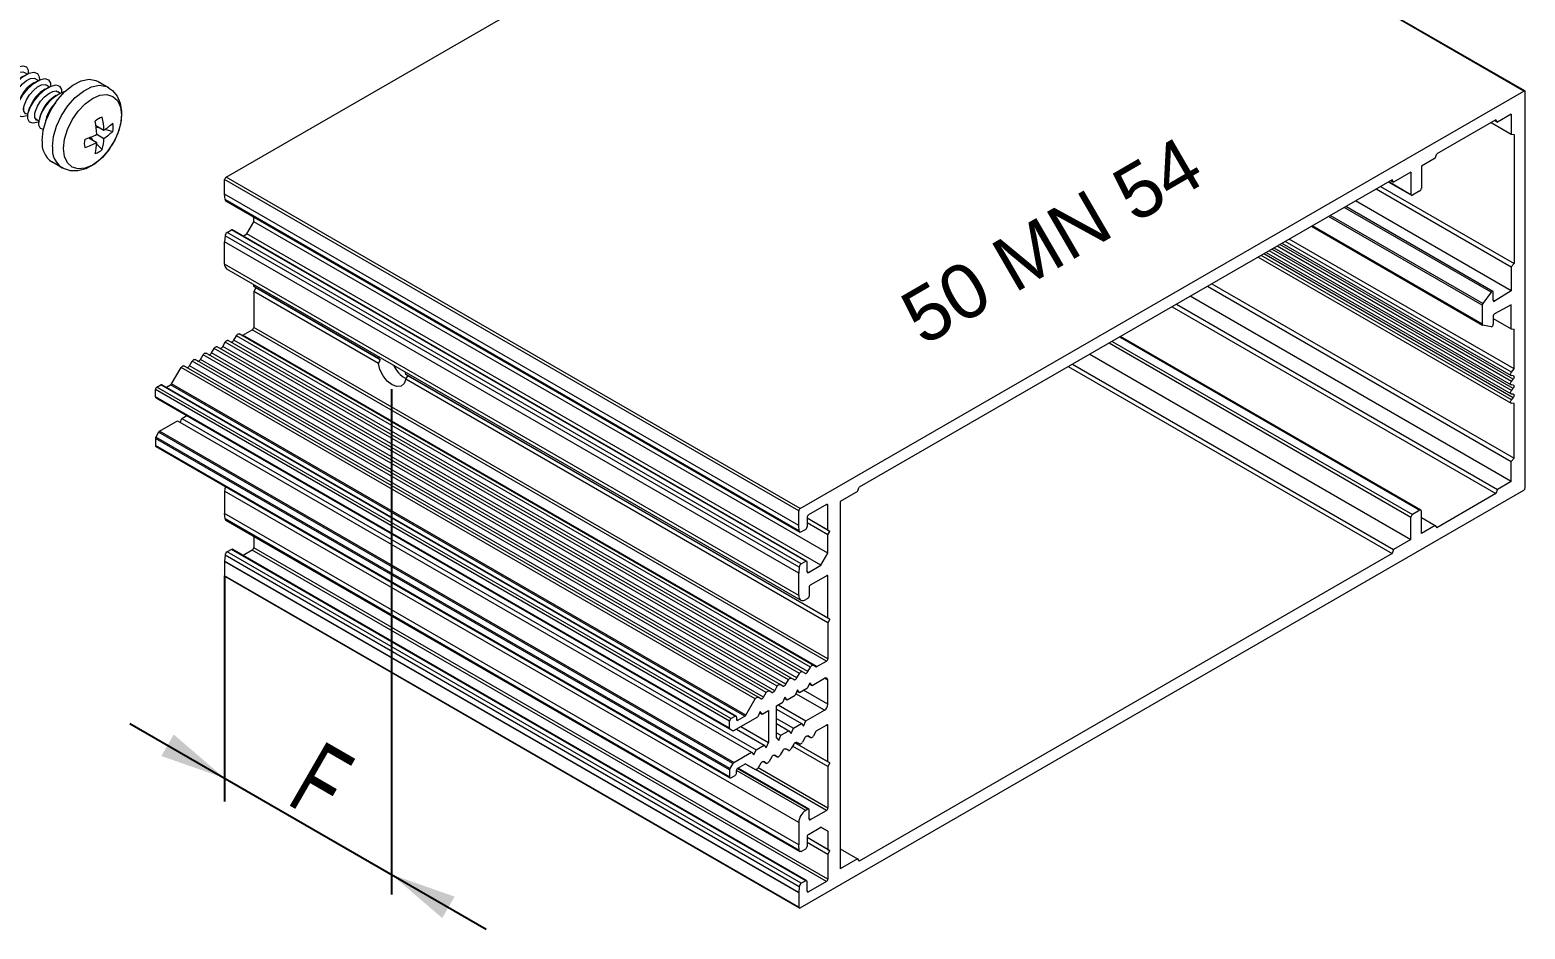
# Model space of a CAD drawing. Header units: millimetres. Extents: x 226 to 1066, y 456 to 1447.
# Drawn here: x 781.6 to 850.4, y 571.5 to 612.9 of the extents above; entities that cross this region are included whole.
import ezdxf

# ---------------------------------------------------------------- set-up
doc = ezdxf.new("R2010")
doc.units = ezdxf.units.MM
doc.layers.add('nokta', color=140, linetype='Continuous')
doc.styles.add('SLDTEXTSTYLE0', font='TXT', dxfattribs={"width": 0.663, "bigfont": 'bigfont'})
doc.styles.get("Standard").update_dxf_attribs({"font": 'arial.ttf'})

# ---------------------------------------------------------------- blocks, each defined once
blk = doc.blocks.new('M.T.TİP-6E')
at = {"color": 7, "linetype": 'Continuous', "lineweight": 15}
for p, q in [((1068.889, 606.1), (1102.172, 625.314)), ((1128.583, 610.068), (1102.172, 625.314)), ((1128.628, 610.072), (1102.217, 625.319)), ((1095.299, 590.854), (1128.583, 610.068)), ((1128.647, 591.806), (1128.647, 610.031)), ((1127.3, 608.74), (1124.583, 607.171)), ((1127.246, 608.709), (1127.374, 608.635)), ((1127.374, 608.635), (1127.3, 608.74)), ((1128.01, 609.002), (1127.374, 608.635)), ((1128.01, 609.002), (1128.01, 608.084)), ((1127.087, 608.617), (1128.01, 608.084)), ((1128.01, 608.084), (1128.137, 608.072)), ((1128.137, 608.072), (1128.137, 602.137)), ((1124.51, 606.982), (1123.874, 606.614)), ((1124.51, 606.982), (1124.583, 607.171)), ((1095.236, 590.744), (1068.825, 605.99)), ((1068.825, 605.329), (1068.825, 605.99)), ((1095.299, 590.854), (1068.889, 606.1)), ((1122.527, 605.984), (1098.014, 591.833)), ((1122.473, 605.953), (1122.601, 605.88)), ((1122.601, 605.88), (1122.527, 605.984)), ((1123.396, 606.339), (1122.601, 605.88)), ((1123.396, 606.339), (1123.396, 605.31)), ((1123.874, 606.614), (1123.874, 605.586)), ((1095.236, 590.082), (1068.825, 605.329)), ((1095.236, 590.076), (1068.826, 605.322)), ((1068.845, 605.073), (1068.826, 605.322)), ((1121.799, 605.564), (1128.01, 601.979)), ((1122, 605.68), (1128.137, 602.137)), ((1122.352, 605.883), (1123.415, 605.269)), ((1123.81, 605.475), (1123.46, 605.273)), ((1095.256, 589.827), (1068.845, 605.073)), ((1068.873, 605.021), (1095.283, 589.774)), ((1127.164, 600.85), (1120.399, 604.755)), ((1128.01, 600.876), (1120.845, 605.013)), ((1069.844, 603.491), (1070.162, 604.042)), ((1070.162, 604.042), (1070.162, 604.277)), ((1096.572, 588.796), (1070.162, 604.042)), ((1068.845, 603.402), (1068.826, 603.13)), ((1095.256, 588.156), (1068.845, 603.402)), ((1068.94, 603.558), (1069.144, 603.675)), ((1095.351, 588.311), (1068.94, 603.558)), ((1095.554, 588.429), (1069.144, 603.675)), ((1095.599, 588.433), (1069.189, 603.68)), ((1069.679, 603.396), (1069.844, 603.491)), ((1096.254, 588.245), (1069.844, 603.491)), ((1128.137, 597.28), (1117.793, 603.251)), ((1118.821, 603.845), (1126.692, 599.301)), ((1095.236, 587.878), (1068.825, 603.124)), ((1068.825, 602.095), (1068.825, 603.124)), ((1095.236, 587.884), (1068.826, 603.13)), ((1116.729, 602.637), (1128.002, 596.129)), ((1117.096, 602.849), (1128.002, 596.553)), ((1117.464, 603.061), (1128.002, 596.977)), ((1095.236, 586.849), (1068.825, 602.095)), ((1068.919, 601.889), (1095.329, 586.643)), ((1116.361, 602.425), (1128.002, 595.705)), ((1128.01, 601.979), (1128.137, 602.137)), ((1128.01, 601.979), (1128.01, 600.876)), ((1070.162, 601.066), (1070.162, 601.171)), ((1114.24, 601.2), (1128.137, 593.177)), ((1075.897, 597.756), (1070.162, 601.066)), ((1070.257, 601.011), (1070.162, 601.066)), ((1070.257, 601.011), (1070.162, 600.846)), ((1070.162, 600.846), (1070.162, 599.192)), ((1075.897, 597.535), (1070.162, 600.846)), ((1075.985, 597.705), (1070.257, 601.011)), ((1128.01, 592.1), (1113.243, 600.625)), ((1114.039, 601.084), (1128.01, 593.019)), ((1127.084, 600.812), (1126.702, 600.294)), ((1127.172, 600.437), (1127.183, 600.806)), ((1128.01, 600.876), (1127.238, 600.399)), ((1112.406, 600.141), (1127.3, 591.543)), ((1112.607, 600.257), (1127.374, 591.733)), ((1126.674, 600.217), (1126.674, 599.342)), ((1128.01, 600.226), (1127.238, 599.811)), ((1128.01, 599.124), (1128.01, 600.226)), ((1069.657, 598.827), (1070.098, 599.082)), ((1096.509, 583.836), (1070.098, 599.082)), ((1096.572, 583.946), (1070.162, 599.192)), ((1127.084, 599.221), (1126.702, 599.298)), ((1127.172, 599.697), (1127.183, 599.341)), ((1127.175, 599.606), (1128.01, 599.124)), ((1128.01, 599.124), (1128.137, 599.112)), ((1128.137, 597.28), (1128.137, 599.112)), ((1068.736, 598.309), (1068.856, 598.516)), ((1095.266, 583.27), (1068.856, 598.516)), ((1095.401, 583.348), (1068.991, 598.594)), ((1069.245, 598.603), (1069.365, 598.81)), ((1095.656, 583.356), (1069.245, 598.603)), ((1095.775, 583.564), (1069.365, 598.81)), ((1095.91, 583.641), (1069.5, 598.888)), ((1096.068, 583.581), (1069.657, 598.827)), ((1123.855, 590.782), (1110.024, 598.766)), ((1093.874, 582.466), (1067.463, 597.712)), ((1067.718, 597.721), (1067.837, 597.928)), ((1094.128, 582.475), (1067.718, 597.721)), ((1094.248, 582.682), (1067.837, 597.928)), ((1094.383, 582.76), (1067.972, 598.006)), ((1068.227, 598.015), (1068.346, 598.222)), ((1094.637, 582.769), (1068.227, 598.015)), ((1094.757, 582.976), (1068.346, 598.222)), ((1094.892, 583.054), (1068.481, 598.3)), ((1095.146, 583.063), (1068.736, 598.309)), ((1075.917, 597.849), (1075.897, 597.756)), ((1108.629, 597.961), (1123.396, 589.437)), ((1066.388, 596.594), (1066.819, 597.34)), ((1093.23, 582.094), (1066.819, 597.34)), ((1093.365, 582.172), (1066.954, 597.418)), ((1067.209, 597.427), (1067.328, 597.634)), ((1093.619, 582.181), (1067.209, 597.427)), ((1093.739, 582.388), (1067.328, 597.634)), ((1077.155, 597.029), (1077.134, 597.146)), ((1096.572, 585.82), (1077.155, 597.029)), ((1107.633, 597.386), (1122.527, 588.788)), ((1107.834, 597.502), (1122.601, 588.977)), ((1128.018, 597.131), (1128.137, 597.28)), ((1092.054, 581.08), (1065.643, 596.327)), ((1065.643, 595.996), (1065.643, 596.327)), ((1065.707, 596.437), (1065.898, 596.547)), ((1092.117, 581.19), (1065.707, 596.437)), ((1092.308, 581.301), (1065.898, 596.547)), ((1092.353, 581.305), (1065.943, 596.551)), ((1066.147, 596.434), (1066.343, 596.547)), ((1092.754, 581.301), (1066.343, 596.547)), ((1092.799, 581.348), (1066.388, 596.594)), ((1096.572, 585.599), (1077.155, 596.809)), ((1096.668, 585.765), (1077.258, 596.97)), ((1128.098, 596.965), (1128.018, 596.972)), ((1128.018, 596.707), (1128.098, 596.806)), ((1128.098, 596.541), (1128.018, 596.548)), ((1128.018, 596.283), (1128.098, 596.382)), ((1092.054, 580.749), (1065.643, 595.996)), ((1092.072, 580.708), (1065.662, 595.955)), ((1065.789, 595.881), (1065.662, 595.955)), ((1092.2, 580.635), (1065.789, 595.881)), ((1128.098, 596.117), (1128.018, 596.124)), ((1128.018, 595.859), (1128.098, 595.958)), ((1128.137, 595.689), (1128.018, 595.7)), ((1128.137, 593.177), (1128.137, 595.689)), ((1066.78, 594.819), (1066.858, 595.007)), ((1066.858, 595.007), (1067.081, 595.135)), ((1066.858, 595.007), (1093.269, 579.761)), ((1065.789, 594.368), (1065.662, 594.148)), ((1092.2, 579.122), (1065.789, 594.368)), ((1065.834, 594.416), (1066.656, 594.89)), ((1092.245, 579.169), (1065.834, 594.416)), ((1066.656, 594.89), (1093.066, 579.644)), ((1092.054, 578.839), (1065.643, 594.085)), ((1065.643, 594.085), (1065.643, 593.754)), ((1092.054, 578.508), (1065.643, 593.754)), ((1092.072, 578.901), (1065.662, 594.148)), ((1065.662, 593.713), (1092.072, 578.467)), ((1128.01, 593.019), (1128.137, 593.177)), ((1128.01, 592.1), (1128.01, 593.019)), ((1095.236, 576.413), (1068.825, 591.66)), ((1068.825, 591.66), (1068.825, 590.631)), ((1095.299, 572.482), (1128.583, 591.696)), ((1097.94, 591.644), (1097.145, 591.184)), ((1097.94, 591.644), (1098.014, 591.833)), ((1127.3, 591.543), (1124.583, 589.975)), ((1127.374, 591.733), (1127.3, 591.543)), ((1128.01, 592.1), (1127.374, 591.733)), ((1096.509, 591.037), (1095.681, 590.56)), ((1096.572, 589.862), (1096.572, 591.001)), ((1097.145, 591.184), (1097.145, 574.282)), ((1095.236, 575.384), (1068.825, 590.631)), ((1095.236, 575.378), (1068.826, 590.625)), ((1068.845, 590.376), (1068.826, 590.625)), ((1095.256, 575.129), (1068.845, 590.376)), ((1068.873, 590.323), (1095.283, 575.077)), ((1095.236, 590.082), (1095.236, 590.744)), ((1095.618, 590.45), (1095.618, 590.009)), ((1096.572, 589.862), (1095.618, 590.413)), ((1096.668, 589.806), (1095.618, 590.413)), ((1096.572, 589.641), (1095.618, 590.192)), ((1123.396, 589.437), (1123.396, 590.465)), ((1123.81, 590.778), (1123.46, 590.576)), ((1123.874, 589.712), (1123.874, 590.741)), ((1123.874, 590.447), (1124.51, 590.079)), ((1070.162, 589.579), (1070.162, 589.051)), ((1095.256, 589.827), (1095.236, 590.076)), ((1095.554, 589.898), (1095.351, 589.781)), ((1096.572, 589.862), (1096.668, 589.806)), ((1096.572, 589.641), (1096.668, 589.806)), ((1096.572, 588.796), (1096.572, 589.641)), ((1123.396, 589.437), (1122.601, 588.977)), ((1124.51, 590.079), (1123.874, 589.712)), ((1124.51, 590.079), (1124.583, 589.975)), ((1069.144, 588.977), (1068.94, 588.86)), ((1095.351, 573.614), (1068.94, 588.86)), ((1095.554, 573.731), (1069.144, 588.977)), ((1095.599, 573.735), (1069.189, 588.982)), ((1070.098, 588.941), (1069.679, 588.699)), ((1096.509, 573.694), (1070.098, 588.941)), ((1096.572, 573.804), (1070.162, 589.051)), ((1096.254, 588.245), (1096.572, 588.796)), ((1122.527, 588.788), (1098.014, 574.637)), ((1122.601, 588.977), (1122.527, 588.788)), ((1095.236, 573.18), (1068.825, 588.426)), ((1068.825, 588.426), (1068.825, 587.765)), ((1068.845, 588.705), (1068.826, 588.433)), ((1095.236, 573.186), (1068.826, 588.433)), ((1095.256, 573.458), (1068.845, 588.705)), ((1095.256, 588.156), (1095.236, 587.884)), ((1095.351, 588.311), (1095.554, 588.429)), ((1095.618, 587.951), (1095.618, 588.392)), ((1095.681, 587.914), (1096.254, 588.245)), ((1095.236, 572.518), (1068.825, 587.765)), ((1068.844, 587.724), (1095.254, 572.477)), ((1095.236, 586.849), (1095.236, 587.878)), ((1095.777, 587.345), (1096.509, 587.767)), ((1096.572, 585.82), (1096.572, 587.73)), ((1095.649, 586.72), (1095.554, 586.665)), ((1095.713, 587.234), (1095.713, 586.83)), ((1096.668, 585.765), (1096.572, 585.82)), ((1096.668, 585.765), (1096.572, 585.599)), ((1096.572, 585.599), (1096.572, 583.946)), ((1095.146, 583.063), (1095.266, 583.27)), ((1095.521, 583.279), (1095.401, 583.348)), ((1095.656, 583.356), (1095.775, 583.564)), ((1096.023, 583.577), (1095.91, 583.641)), ((1096.068, 583.581), (1096.509, 583.836)), ((1094.128, 582.475), (1094.248, 582.682)), ((1094.502, 582.691), (1094.383, 582.76)), ((1094.637, 582.769), (1094.757, 582.976)), ((1095.011, 582.985), (1094.892, 583.054)), ((1095.273, 582.388), (1095.644, 582.601)), ((1095.745, 582.844), (1095.644, 582.601)), ((1095.722, 582.79), (1095.846, 582.718)), ((1095.846, 582.718), (1095.745, 582.844)), ((1095.846, 582.718), (1096.413, 583.046)), ((1096.572, 581.851), (1096.572, 582.954)), ((1092.799, 581.348), (1093.23, 582.094)), ((1093.484, 582.103), (1093.365, 582.172)), ((1093.619, 582.181), (1093.739, 582.388)), ((1093.993, 582.397), (1093.874, 582.466)), ((1094.212, 581.775), (1094.498, 581.94)), ((1094.599, 582.182), (1094.498, 581.94)), ((1094.577, 582.128), (1094.701, 582.057)), ((1094.701, 582.057), (1094.599, 582.182)), ((1094.701, 582.057), (1095.071, 582.271)), ((1095.172, 582.513), (1095.071, 582.271)), ((1095.15, 582.459), (1095.273, 582.388)), ((1095.273, 582.388), (1095.172, 582.513)), ((1092.117, 581.19), (1092.308, 581.301)), ((1092.245, 580.639), (1093.352, 581.279)), ((1092.372, 581.264), (1092.372, 581.154)), ((1092.436, 581.117), (1092.754, 581.301)), ((1093.454, 581.521), (1093.352, 581.279)), ((1093.431, 581.467), (1093.555, 581.396)), ((1093.555, 581.396), (1093.454, 581.521)), ((1093.555, 581.396), (1093.842, 581.561)), ((1093.842, 581.561), (1093.842, 580.091)), ((1094.212, 580.305), (1094.212, 581.775)), ((1094.212, 581.627), (1095.357, 580.966)), ((1094.212, 581.2), (1094.987, 580.753)), ((1094.287, 581.818), (1095.56, 581.083)), ((1095.56, 581.083), (1096.413, 581.576)), ((1092.054, 580.749), (1092.054, 581.08)), ((1092.2, 580.635), (1092.072, 580.708)), ((1092.366, 580.709), (1093.639, 579.974)), ((1092.569, 580.826), (1093.842, 580.091)), ((1094.212, 580.966), (1094.784, 580.636)), ((1094.212, 580.539), (1094.414, 580.422)), ((1094.414, 580.422), (1094.784, 580.636)), ((1094.784, 580.636), (1094.886, 580.51)), ((1094.886, 580.51), (1094.987, 580.753)), ((1094.987, 580.753), (1095.357, 580.966)), ((1095.357, 580.966), (1095.458, 580.841)), ((1095.458, 580.841), (1095.56, 581.083)), ((1096.023, 580.594), (1095.91, 580.399)), ((1096.068, 580.641), (1096.509, 580.896)), ((1096.572, 579.206), (1096.572, 580.859)), ((1093.269, 579.761), (1093.639, 579.974)), ((1093.639, 579.974), (1093.74, 579.849)), ((1093.74, 579.849), (1093.842, 580.091)), ((1094.212, 580.305), (1094.313, 580.18)), ((1094.313, 580.18), (1094.414, 580.422)), ((1095.011, 580.018), (1094.892, 579.811)), ((1096.572, 578.985), (1094.954, 579.919)), ((1096.572, 579.206), (1095.062, 580.078)), ((1096.668, 579.151), (1095.062, 580.078)), ((1095.266, 580.027), (1095.145, 580.097)), ((1095.146, 580.096), (1095.266, 580.027)), ((1095.521, 580.312), (1095.401, 580.105)), ((1095.775, 580.321), (1095.654, 580.391)), ((1095.656, 580.39), (1095.775, 580.321)), ((1092.2, 579.122), (1092.072, 578.901)), ((1092.245, 579.169), (1093.066, 579.644)), ((1093.066, 579.644), (1093.167, 579.518)), ((1093.167, 579.518), (1093.269, 579.761)), ((1093.484, 579.137), (1093.365, 578.93)), ((1093.739, 579.146), (1093.618, 579.215)), ((1093.619, 579.215), (1093.739, 579.146)), ((1093.993, 579.431), (1093.874, 579.223)), ((1094.248, 579.439), (1094.127, 579.509)), ((1094.128, 579.508), (1094.248, 579.439)), ((1094.502, 579.724), (1094.383, 579.517)), ((1094.757, 579.733), (1094.636, 579.803)), ((1094.637, 579.802), (1094.757, 579.733)), ((1096.668, 579.151), (1096.572, 579.206)), ((1096.668, 579.151), (1096.572, 578.985)), ((1092.054, 578.839), (1092.054, 578.508)), ((1092.117, 578.471), (1092.308, 578.581)), ((1092.372, 578.692), (1092.372, 578.802)), ((1095.694, 577.024), (1092.43, 578.909)), ((1092.436, 578.912), (1092.754, 579.096)), ((1093.23, 578.852), (1092.797, 579.101)), ((1092.799, 579.1), (1093.23, 578.852)), ((1096.572, 578.985), (1096.572, 577.075)), ((1095.236, 576.413), (1095.236, 575.384)), ((1095.649, 577.02), (1095.554, 576.964)), ((1095.713, 576.579), (1095.713, 576.983)), ((1095.777, 576.542), (1096.509, 576.964)), ((1095.618, 575.752), (1095.618, 575.311)), ((1096.572, 575.164), (1095.618, 575.715)), ((1096.668, 575.109), (1095.618, 575.715)), ((1095.681, 575.862), (1096.254, 576.193)), ((1096.254, 576.193), (1096.572, 576.009)), ((1096.572, 576.009), (1096.254, 576.193)), ((1096.572, 576.009), (1096.572, 575.164)), ((1095.256, 575.129), (1095.236, 575.378)), ((1095.351, 575.083), (1095.554, 575.201)), ((1096.572, 574.943), (1095.618, 575.494)), ((1096.572, 575.164), (1096.668, 575.109)), ((1096.572, 574.943), (1096.668, 575.109)), ((1097.145, 575.2), (1097.94, 574.741)), ((1096.572, 574.943), (1096.572, 573.804)), ((1097.94, 574.741), (1097.145, 574.282)), ((1097.94, 574.741), (1098.014, 574.637)), ((1095.554, 573.731), (1095.351, 573.614)), ((1095.618, 573.253), (1095.618, 573.694)), ((1096.509, 573.694), (1095.681, 573.216)), ((1095.256, 573.458), (1095.236, 573.186)), ((1095.236, 573.18), (1095.236, 572.518))]:
    blk.add_line(p, q, dxfattribs=at)
at = {"color": 8, "linetype": 'Continuous', "lineweight": 15}
for p, q in [((1122.378, 605.898), (1123.396, 605.31)), ((1127.084, 600.812), (1120.326, 604.713)), ((1126.674, 600.217), (1119.606, 604.298)), ((1126.702, 600.294), (1119.686, 604.344)), ((1126.674, 599.342), (1118.848, 603.86)), ((1128.018, 595.859), (1116.503, 602.506)), ((1128.098, 595.958), (1116.628, 602.579)), ((1128.018, 596.283), (1116.87, 602.718)), ((1128.098, 596.382), (1116.996, 602.791)), ((1128.018, 596.707), (1117.238, 602.931)), ((1128.098, 596.806), (1117.363, 603.003)), ((1128.018, 597.131), (1117.605, 603.143)), ((1127.238, 600.399), (1127.172, 600.437)), ((1109.521, 598.476), (1123.396, 590.465)), ((1109.648, 598.549), (1123.46, 590.576)), ((1109.998, 598.751), (1123.81, 590.778)), ((1096.572, 591.001), (1096.509, 591.037)), ((1095.681, 587.914), (1095.618, 587.951)), ((1096.572, 587.73), (1096.509, 587.767)), ((1096.572, 582.954), (1096.413, 583.046)), ((1096.413, 581.576), (1095.098, 582.335)), ((1096.572, 581.851), (1095.458, 582.494)), ((1092.436, 581.117), (1092.372, 581.154)), ((1096.572, 580.859), (1096.509, 580.896)), ((1095.554, 576.964), (1092.372, 578.801)), ((1095.649, 577.02), (1092.409, 578.89)), ((1096.509, 576.964), (1093.25, 578.845)), ((1096.572, 577.075), (1093.363, 578.927)), ((1095.777, 576.542), (1095.713, 576.579)), ((1095.681, 573.216), (1095.618, 573.253))]:
    blk.add_line(p, q, dxfattribs=at)
at = {"color": 1}
for p, q in [((1076.494, 596.345), (1076.494, 573.103)), ((1068.825, 587.765), (1068.825, 577.383)), ((1064.466, 580.965), (1080.853, 571.506))]:
    blk.add_line(p, q, dxfattribs=at)
at = {"color": 7, "linetype": 'Continuous', "lineweight": 15, "flags": 128}
for points in [[(1127.183, 600.806), (1127.181, 600.825), (1127.175, 600.84), (1127.164, 600.85), (1127.15, 600.854), (1127.134, 600.852), (1127.116, 600.844), (1127.099, 600.83), (1127.084, 600.812)], [(1068.856, 598.516), (1068.87, 598.538), (1068.887, 598.558), (1068.904, 598.574), (1068.923, 598.587), (1068.942, 598.596), (1068.96, 598.6), (1068.976, 598.599), (1068.991, 598.594)], [(1069.11, 598.525), (1069.125, 598.52), (1069.141, 598.519), (1069.159, 598.523), (1069.178, 598.532), (1069.196, 598.545), (1069.214, 598.561), (1069.231, 598.581), (1069.245, 598.603)], [(1069.365, 598.81), (1069.379, 598.832), (1069.396, 598.852), (1069.414, 598.868), (1069.432, 598.881), (1069.451, 598.89), (1069.469, 598.894), (1069.485, 598.893), (1069.5, 598.888)], [(1067.328, 597.634), (1067.343, 597.656), (1067.359, 597.676), (1067.377, 597.693), (1067.396, 597.706), (1067.414, 597.714), (1067.432, 597.718), (1067.449, 597.718), (1067.463, 597.712)], [(1067.583, 597.643), (1067.597, 597.638), (1067.614, 597.637), (1067.632, 597.641), (1067.65, 597.65), (1067.669, 597.663), (1067.687, 597.679), (1067.703, 597.699), (1067.718, 597.721)], [(1067.837, 597.928), (1067.852, 597.95), (1067.868, 597.97), (1067.886, 597.987), (1067.905, 598), (1067.923, 598.008), (1067.941, 598.012), (1067.958, 598.012), (1067.972, 598.006)], [(1068.092, 597.937), (1068.106, 597.932), (1068.123, 597.931), (1068.141, 597.935), (1068.159, 597.944), (1068.178, 597.957), (1068.196, 597.973), (1068.212, 597.993), (1068.227, 598.015)], [(1068.346, 598.222), (1068.361, 598.244), (1068.377, 598.264), (1068.395, 598.281), (1068.414, 598.293), (1068.433, 598.302), (1068.45, 598.306), (1068.467, 598.305), (1068.481, 598.3)], [(1068.601, 598.231), (1068.615, 598.226), (1068.632, 598.225), (1068.65, 598.229), (1068.668, 598.238), (1068.687, 598.251), (1068.705, 598.267), (1068.722, 598.287), (1068.736, 598.309)], [(1066.819, 597.34), (1066.834, 597.362), (1066.85, 597.382), (1066.868, 597.399), (1066.887, 597.412), (1066.905, 597.42), (1066.923, 597.424), (1066.94, 597.424), (1066.954, 597.418)], [(1067.074, 597.349), (1067.088, 597.344), (1067.105, 597.343), (1067.123, 597.347), (1067.141, 597.356), (1067.16, 597.369), (1067.178, 597.385), (1067.194, 597.405), (1067.209, 597.427)], [(1077.155, 596.809), (1077.082, 596.605), (1076.941, 596.485), (1076.747, 596.465), (1076.526, 596.547), (1076.304, 596.721), (1076.111, 596.964), (1075.969, 597.248), (1075.897, 597.535)], [(1128.018, 596.972), (1128.002, 596.977), (1127.989, 596.989), (1127.981, 597.007), (1127.978, 597.029), (1127.981, 597.054), (1127.989, 597.081), (1128.002, 597.107), (1128.018, 597.131)], [(1128.018, 596.548), (1128.002, 596.553), (1127.989, 596.565), (1127.981, 596.582), (1127.978, 596.605), (1127.981, 596.63), (1127.989, 596.657), (1128.002, 596.683), (1128.018, 596.707)], [(1128.098, 596.965), (1128.114, 596.96), (1128.127, 596.948), (1128.135, 596.931), (1128.137, 596.909), (1128.135, 596.883), (1128.127, 596.857), (1128.114, 596.83), (1128.098, 596.806)], [(1128.098, 596.541), (1128.114, 596.536), (1128.127, 596.524), (1128.135, 596.507), (1128.137, 596.484), (1128.135, 596.459), (1128.127, 596.432), (1128.114, 596.406), (1128.098, 596.382)], [(1128.018, 596.124), (1128.002, 596.129), (1127.989, 596.141), (1127.981, 596.158), (1127.978, 596.18), (1127.981, 596.206), (1127.989, 596.232), (1128.002, 596.259), (1128.018, 596.283)], [(1128.018, 595.7), (1128.002, 595.705), (1127.989, 595.716), (1127.981, 595.734), (1127.978, 595.756), (1127.981, 595.781), (1127.989, 595.808), (1128.002, 595.835), (1128.018, 595.859)], [(1128.098, 596.117), (1128.114, 596.112), (1128.127, 596.1), (1128.135, 596.082), (1128.137, 596.06), (1128.135, 596.035), (1128.127, 596.008), (1128.114, 595.982), (1128.098, 595.958)], [(1095.351, 589.781), (1095.333, 589.773), (1095.316, 589.769), (1095.3, 589.769), (1095.286, 589.773), (1095.274, 589.781), (1095.265, 589.793), (1095.259, 589.809), (1095.256, 589.827)], [(1095.266, 583.27), (1095.28, 583.292), (1095.297, 583.311), (1095.315, 583.328), (1095.333, 583.341), (1095.352, 583.35), (1095.37, 583.354), (1095.387, 583.353), (1095.401, 583.348)], [(1095.521, 583.279), (1095.535, 583.273), (1095.552, 583.273), (1095.569, 583.277), (1095.588, 583.285), (1095.607, 583.298), (1095.625, 583.315), (1095.641, 583.334), (1095.656, 583.356)], [(1095.775, 583.564), (1095.79, 583.586), (1095.806, 583.605), (1095.824, 583.622), (1095.843, 583.635), (1095.861, 583.643), (1095.879, 583.647), (1095.896, 583.647), (1095.91, 583.641)], [(1094.248, 582.682), (1094.262, 582.704), (1094.279, 582.724), (1094.297, 582.74), (1094.315, 582.753), (1094.334, 582.762), (1094.352, 582.766), (1094.368, 582.765), (1094.383, 582.76)], [(1094.502, 582.691), (1094.517, 582.685), (1094.533, 582.685), (1094.551, 582.689), (1094.57, 582.697), (1094.588, 582.71), (1094.606, 582.727), (1094.623, 582.747), (1094.637, 582.769)], [(1094.757, 582.976), (1094.771, 582.998), (1094.788, 583.018), (1094.806, 583.034), (1094.824, 583.047), (1094.843, 583.056), (1094.861, 583.06), (1094.877, 583.059), (1094.892, 583.054)], [(1095.011, 582.985), (1095.026, 582.979), (1095.042, 582.979), (1095.06, 582.983), (1095.079, 582.991), (1095.098, 583.004), (1095.115, 583.021), (1095.132, 583.041), (1095.146, 583.063)], [(1093.23, 582.094), (1093.244, 582.116), (1093.26, 582.136), (1093.278, 582.152), (1093.297, 582.165), (1093.316, 582.174), (1093.334, 582.178), (1093.35, 582.177), (1093.365, 582.172)], [(1093.484, 582.103), (1093.499, 582.098), (1093.515, 582.097), (1093.533, 582.101), (1093.552, 582.11), (1093.57, 582.122), (1093.588, 582.139), (1093.605, 582.159), (1093.619, 582.181)], [(1093.739, 582.388), (1093.753, 582.41), (1093.77, 582.43), (1093.788, 582.446), (1093.806, 582.459), (1093.825, 582.468), (1093.843, 582.472), (1093.859, 582.471), (1093.874, 582.466)], [(1093.993, 582.397), (1094.008, 582.391), (1094.024, 582.391), (1094.042, 582.395), (1094.061, 582.403), (1094.079, 582.416), (1094.097, 582.433), (1094.114, 582.453), (1094.128, 582.475)], [(1094.502, 579.724), (1094.517, 579.746), (1094.533, 579.766), (1094.551, 579.783), (1094.57, 579.796), (1094.588, 579.804), (1094.606, 579.808), (1094.623, 579.808), (1094.637, 579.802)], [(1094.757, 579.733), (1094.771, 579.728), (1094.788, 579.727), (1094.806, 579.731), (1094.824, 579.74), (1094.843, 579.753), (1094.861, 579.769), (1094.877, 579.789), (1094.892, 579.811)], [(1095.011, 580.018), (1095.026, 580.04), (1095.042, 580.06), (1095.06, 580.077), (1095.079, 580.09), (1095.098, 580.098), (1095.115, 580.102), (1095.132, 580.102), (1095.146, 580.096)], [(1095.266, 580.027), (1095.28, 580.022), (1095.297, 580.021), (1095.315, 580.025), (1095.333, 580.034), (1095.352, 580.047), (1095.37, 580.063), (1095.387, 580.083), (1095.401, 580.105)], [(1095.521, 580.312), (1095.535, 580.334), (1095.552, 580.354), (1095.569, 580.371), (1095.588, 580.383), (1095.607, 580.392), (1095.625, 580.396), (1095.641, 580.396), (1095.656, 580.39)], [(1095.775, 580.321), (1095.79, 580.316), (1095.806, 580.315), (1095.824, 580.319), (1095.843, 580.328), (1095.861, 580.341), (1095.879, 580.357), (1095.896, 580.377), (1095.91, 580.399)], [(1093.484, 579.137), (1093.499, 579.159), (1093.515, 579.178), (1093.533, 579.195), (1093.552, 579.208), (1093.57, 579.216), (1093.588, 579.221), (1093.605, 579.22), (1093.619, 579.215)], [(1093.739, 579.146), (1093.753, 579.14), (1093.77, 579.139), (1093.788, 579.144), (1093.806, 579.152), (1093.825, 579.165), (1093.843, 579.182), (1093.859, 579.201), (1093.874, 579.223)], [(1093.993, 579.431), (1094.008, 579.453), (1094.024, 579.472), (1094.042, 579.489), (1094.061, 579.502), (1094.079, 579.51), (1094.097, 579.514), (1094.114, 579.514), (1094.128, 579.508)], [(1094.248, 579.439), (1094.262, 579.434), (1094.279, 579.433), (1094.297, 579.437), (1094.315, 579.446), (1094.334, 579.459), (1094.352, 579.476), (1094.368, 579.495), (1094.383, 579.517)], [(1093.23, 578.852), (1093.244, 578.846), (1093.26, 578.846), (1093.278, 578.85), (1093.297, 578.858), (1093.316, 578.871), (1093.334, 578.888), (1093.35, 578.907), (1093.365, 578.93)], [(1095.351, 575.083), (1095.333, 575.075), (1095.316, 575.071), (1095.3, 575.071), (1095.286, 575.075), (1095.274, 575.083), (1095.265, 575.095), (1095.259, 575.111), (1095.256, 575.129)]]:
    blk.add_lwpolyline(points, dxfattribs=at)
at = {"color": 7, "linetype": 'Continuous', "lineweight": 15}
for centre, radius, start, end in [((1128.608, 610.038), 0.0393, 350.78596, 129.20329), ((1068.963, 605.984), 0.138, 122.60548, 177.39452), ((1068.905, 605.329), 0.0794, 179.94965, 184.47747), ((1123.435, 605.304), 0.0393, 170.78596, 309.20329), ((1123.735, 605.592), 0.138, 302.60548, 357.39452), ((1068.908, 605.073), 0.0628, 179.64951, 235.89625), ((1069.054, 603.381), 0.21, 122.80086, 174.311), ((1069.17, 603.638), 0.0453, 65.69288, 125.61758), ((1068.916, 603.124), 0.0904, 175.80602, 179.95582), ((1069.046, 602.071), 0.222, 173.70115, 234.98667), ((1126.81, 600.211), 0.136, 142.5075, 177.51399), ((1127.211, 600.429), 0.04, 168.31177, 311.67748), ((1127.309, 599.694), 0.137, 121.2458, 178.7542), ((1070.024, 599.198), 0.138, 302.60548, 357.39452), ((1126.714, 599.336), 0.0407, 171.63351, 252.55455), ((1127.068, 599.335), 0.115, 277.90099, 3.29732), ((1069.631, 598.865), 0.0457, 247.38026, 305.46899), ((1077.752, 597.965), 1.265, 203.5736, 242.8864), ((1065.782, 596.32), 0.138, 122.60548, 177.39452), ((1065.924, 596.51), 0.0453, 65.69288, 125.61758), ((1066.275, 596.657), 0.13, 301.95467, 331.14439), ((1065.688, 595.991), 0.0453, 174.37962, 234.30196), ((1065.903, 594.306), 0.13, 121.95467, 151.14439), ((1065.773, 594.081), 0.13, 148.85627, 178.0435), ((1065.686, 593.749), 0.0432, 172.74417, 235.94365), ((1069.416, 591.647), 0.59, 158.52114, 178.7922), ((1128.508, 591.812), 0.138, 302.60548, 357.39452), ((1095.374, 590.737), 0.138, 122.60548, 177.39452), ((1096.533, 591.007), 0.0393, 350.78596, 129.20329), ((1068.905, 590.631), 0.0794, 179.94965, 184.47747), ((1068.908, 590.375), 0.0628, 179.64951, 235.89625), ((1095.756, 590.443), 0.138, 122.60548, 177.39452), ((1123.534, 590.459), 0.138, 122.60548, 177.39452), ((1123.835, 590.747), 0.0393, 350.78596, 129.20329), ((1095.315, 590.082), 0.0794, 179.94965, 184.47747), ((1095.479, 590.015), 0.138, 302.60548, 357.39452), ((1069.054, 588.684), 0.21, 122.80086, 174.311), ((1069.17, 588.941), 0.0453, 65.69288, 125.61758), ((1070.024, 589.057), 0.138, 302.60548, 357.39452), ((1068.916, 588.426), 0.0904, 175.80602, 179.95582), ((1095.464, 588.135), 0.21, 122.80086, 174.311), ((1095.579, 588.398), 0.0393, 350.78596, 129.20329), ((1068.869, 587.76), 0.0444, 173.70115, 234.98667), ((1095.326, 587.877), 0.0904, 175.80602, 179.95582), ((1095.656, 587.945), 0.0393, 170.78596, 309.20329), ((1096.533, 587.737), 0.0393, 350.78596, 129.20329), ((1095.43, 586.817), 0.197, 170.78596, 309.20329), ((1095.575, 586.837), 0.138, 302.60548, 357.39452), ((1095.851, 587.228), 0.138, 122.60548, 177.39452), ((1096.434, 583.952), 0.138, 302.60548, 357.39452), ((1096.041, 583.618), 0.0453, 245.68605, 305.61817), ((1096.475, 582.969), 0.0983, 350.78596, 129.20329), ((1092.192, 581.074), 0.138, 122.60548, 177.39452), ((1092.333, 581.27), 0.0393, 350.78596, 129.20329), ((1092.685, 581.411), 0.13, 301.95467, 331.14439), ((1096.227, 581.867), 0.346, 302.60548, 357.39452), ((1092.099, 580.745), 0.0453, 174.37962, 234.30196), ((1092.218, 580.676), 0.0453, 245.68605, 305.61817), ((1092.411, 581.147), 0.0393, 170.78596, 309.20329), ((1096.136, 580.531), 0.13, 121.95467, 151.14439), ((1096.533, 580.866), 0.0393, 350.78596, 129.20329), ((1092.313, 579.059), 0.13, 121.95467, 151.14439), ((1092.093, 578.502), 0.0393, 170.78596, 309.20329), ((1092.184, 578.834), 0.13, 148.85627, 178.0435), ((1092.234, 578.698), 0.138, 302.60548, 357.39452), ((1092.51, 578.796), 0.138, 122.60548, 177.39452), ((1092.78, 579.059), 0.0453, 65.68605, 125.61817), ((1096.434, 577.081), 0.138, 302.60548, 357.39452), ((1095.927, 576.382), 0.692, 122.60548, 177.39452), ((1095.674, 576.989), 0.0393, 350.78596, 129.20329), ((1095.752, 576.572), 0.0393, 170.78596, 309.20329), ((1095.756, 575.746), 0.138, 122.60548, 177.39452), ((1095.315, 575.384), 0.0794, 179.94965, 184.47747), ((1095.479, 575.317), 0.138, 302.60548, 357.39452), ((1095.579, 573.7), 0.0393, 350.78596, 129.20329), ((1096.434, 573.811), 0.138, 302.60548, 357.39452), ((1095.326, 573.18), 0.0904, 175.80602, 179.95582), ((1095.464, 573.437), 0.21, 122.80086, 174.311), ((1095.656, 573.247), 0.0393, 170.78596, 309.20329), ((1095.275, 572.512), 0.0393, 170.78596, 309.20329)]:
    blk.add_arc(centre, radius, start, end, dxfattribs=at)
for major_axis, ratio, start_param, end_param in [((0.9, -0.52), 0.00007, 3.776463, 3.927031), ((0.636, 1.102), 0.577335, 1.570837, 1.721405), ((0.9, -0.52), 0.00007, 0.785439, 0.936007), ((0.636, 1.102), 0.577335, 4.561861, 4.71243)]:
    blk.add_ellipse((1076.621, 597.337), major_axis=major_axis, ratio=ratio, start_param=start_param, end_param=end_param, dxfattribs=at)
at = {"color": 1}
for points in [[(1068.825, 578.449), (1066.484, 580.46), (1065.913, 579.47)], [(1076.494, 574.022), (1078.835, 572.011), (1079.406, 573.001)]]:
    blk.add_solid(points, dxfattribs=at)
at = {"color": 1, "insert": (1073.289, 580.233), "char_height": 3.375, "attachment_point": 1, "rotation": 330.00269, "style": 'SLDTEXTSTYLE0'}
blk.add_mtext('{\\fArial|b0|i0|c0|p34;F}', dxfattribs=at)
blk = doc.blocks.new('V24819-')
at = {"color": 5, "linetype": 'Continuous', "lineweight": 15}
for p, q in [((390.139, 1328.099), (389.307, 1329.435)), ((389.307, 1329.435), (390.941, 1329.381)), ((390.919, 1329.203), (391.093, 1329.297)), ((391.078, 1329.343), (391.127, 1329.315)), ((391.428, 1328.909), (391.602, 1329.003)), ((391.503, 1329.098), (391.636, 1329.021)), ((390.165, 1328.186), (390.227, 1328.374)), ((391.937, 1328.615), (392.111, 1328.709)), ((392.012, 1328.804), (392.145, 1328.727)), ((392.446, 1328.321), (392.62, 1328.416)), ((392.521, 1328.51), (392.654, 1328.433)), ((392.955, 1328.027), (393.129, 1328.122)), ((393.03, 1328.216), (393.163, 1328.139)), ((390.635, 1327.739), (390.536, 1327.796)), ((390.674, 1327.892), (390.736, 1328.08)), ((391.144, 1327.445), (391.045, 1327.502)), ((391.183, 1327.598), (391.245, 1327.786)), ((391.692, 1327.304), (391.754, 1327.492)), ((393.465, 1327.733), (393.638, 1327.828)), ((393.54, 1327.922), (393.672, 1327.845)), ((393.974, 1327.439), (394.147, 1327.534)), ((394.049, 1327.628), (394.181, 1327.552)), ((396.421, 1327.796), (396.899, 1327.521)), ((391.653, 1327.151), (391.554, 1327.208)), ((392.162, 1326.857), (392.063, 1326.914)), ((392.201, 1327.011), (392.263, 1327.198)), ((392.71, 1326.717), (392.772, 1326.904)), ((394.483, 1327.145), (394.657, 1327.24)), ((394.558, 1327.334), (394.69, 1327.258)), ((392.671, 1326.563), (392.572, 1326.62)), ((393.181, 1326.269), (393.081, 1326.326)), ((393.219, 1326.423), (393.281, 1326.611)), ((393.728, 1326.129), (393.791, 1326.317)), ((393.69, 1325.975), (393.59, 1326.033)), ((394.005, 1325.958), (394.02, 1326.041)), ((396.313, 1325.769), (396.683, 1325.555)), ((396.731, 1325.594), (397.086, 1325.499)), ((395.985, 1325.202), (396.356, 1324.988)), ((396.606, 1324.668), (396.346, 1324.927)), ((396.355, 1325.366), (396.683, 1325.177)), ((394.761, 1323.819), (394.284, 1324.094))]:
    blk.add_line(p, q, dxfattribs=at)
at = {"color": 5, "linetype": 'Continuous', "lineweight": 15, "flags": 128}
for points in [[(390.142, 1328.107), (390.129, 1328.143), (390.11, 1328.401), (390.186, 1328.7), (390.344, 1328.99), (390.558, 1329.222), (390.792, 1329.357), (391.006, 1329.372), (391.078, 1329.343)], [(390.134, 1328.076), (390.237, 1328.364), (390.42, 1328.671), (390.66, 1328.959), (390.929, 1329.193), (391.194, 1329.346), (391.424, 1329.399), (391.59, 1329.346), (391.672, 1329.193), (391.675, 1329.04)], [(390.456, 1328.098), (390.477, 1328.192), (390.569, 1328.421), (390.714, 1328.652), (390.893, 1328.857), (391.086, 1329.013), (391.272, 1329.104), (391.43, 1329.122), (391.498, 1329.088)], [(390.643, 1327.782), (390.746, 1328.07), (390.929, 1328.377), (391.169, 1328.665), (391.438, 1328.899), (391.704, 1329.052), (391.933, 1329.105), (392.099, 1329.052), (392.182, 1328.899), (392.184, 1328.746)], [(390.965, 1327.805), (390.986, 1327.898), (391.078, 1328.127), (391.223, 1328.358), (391.402, 1328.563), (391.596, 1328.719), (391.781, 1328.81), (391.939, 1328.828), (392.007, 1328.794)], [(391.152, 1327.488), (391.255, 1327.776), (391.438, 1328.083), (391.678, 1328.371), (391.947, 1328.605), (392.213, 1328.759), (392.442, 1328.812), (392.608, 1328.758), (392.691, 1328.605), (392.694, 1328.452)], [(391.474, 1327.511), (391.495, 1327.604), (391.587, 1327.833), (391.732, 1328.064), (391.912, 1328.27), (392.105, 1328.425), (392.29, 1328.516), (392.448, 1328.534), (392.516, 1328.5)], [(391.662, 1327.194), (391.765, 1327.482), (391.947, 1327.789), (392.188, 1328.077), (392.457, 1328.311), (392.722, 1328.465), (392.951, 1328.518), (393.117, 1328.464), (393.2, 1328.311), (393.203, 1328.158)], [(391.983, 1327.217), (392.004, 1327.311), (392.096, 1327.539), (392.241, 1327.771), (392.421, 1327.976), (392.614, 1328.131), (392.799, 1328.222), (392.957, 1328.24), (393.025, 1328.206)], [(392.171, 1326.9), (392.274, 1327.188), (392.456, 1327.495), (392.697, 1327.783), (392.966, 1328.018), (393.231, 1328.171), (393.46, 1328.224), (393.626, 1328.17), (393.709, 1328.017), (393.712, 1327.864)], [(390.63, 1327.7), (390.601, 1327.687), (390.372, 1327.634), (390.206, 1327.688), (390.123, 1327.841), (390.134, 1328.076)], [(390.605, 1327.756), (390.528, 1327.78), (390.447, 1327.899), (390.456, 1328.098)], [(391.139, 1327.406), (391.11, 1327.394), (390.881, 1327.34), (390.715, 1327.394), (390.632, 1327.547), (390.643, 1327.782)], [(391.114, 1327.462), (391.037, 1327.486), (390.956, 1327.605), (390.965, 1327.805)], [(391.648, 1327.112), (391.619, 1327.1), (391.39, 1327.047), (391.224, 1327.1), (391.142, 1327.253), (391.152, 1327.488)], [(391.623, 1327.168), (391.546, 1327.192), (391.465, 1327.311), (391.474, 1327.511)], [(392.492, 1326.923), (392.513, 1327.017), (392.605, 1327.245), (392.75, 1327.477), (392.93, 1327.682), (393.123, 1327.837), (393.308, 1327.928), (393.466, 1327.946), (393.534, 1327.913)], [(392.68, 1326.606), (392.783, 1326.895), (392.965, 1327.201), (393.206, 1327.489), (393.475, 1327.724), (393.74, 1327.877), (393.97, 1327.93), (394.135, 1327.876), (394.218, 1327.723), (394.221, 1327.571)], [(393.001, 1326.629), (393.022, 1326.723), (393.114, 1326.952), (393.259, 1327.183), (393.439, 1327.388), (393.632, 1327.544), (393.817, 1327.634), (393.975, 1327.652), (394.044, 1327.619)], [(393.189, 1326.313), (393.292, 1326.601), (393.475, 1326.907), (393.715, 1327.195), (393.984, 1327.43), (394.249, 1327.583), (394.479, 1327.636), (394.645, 1327.583), (394.727, 1327.429), (394.73, 1327.277)], [(393.841, 1325.073), (393.889, 1325.534), (394.028, 1326.021), (394.251, 1326.504), (394.543, 1326.951), (394.886, 1327.336), (395.258, 1327.632), (395.636, 1327.823), (395.996, 1327.896), (396.316, 1327.846), (396.421, 1327.796)], [(394.318, 1324.797), (394.366, 1325.259), (394.505, 1325.746), (394.728, 1326.228), (395.02, 1326.676), (395.363, 1327.06), (395.735, 1327.357), (396.113, 1327.548), (396.473, 1327.62), (396.793, 1327.571), (396.901, 1327.52)], [(396.895, 1327.506), (397.081, 1327.388), (397.298, 1327.123), (397.436, 1326.802), (397.497, 1326.426), (397.475, 1325.998), (397.367, 1325.542), (397.18, 1325.092), (397.067, 1324.906)], [(392.157, 1326.818), (392.129, 1326.806), (391.899, 1326.753), (391.733, 1326.806), (391.651, 1326.959), (391.662, 1327.194)], [(392.132, 1326.874), (392.055, 1326.898), (391.974, 1327.017), (391.983, 1327.217)], [(392.666, 1326.524), (392.638, 1326.512), (392.408, 1326.459), (392.242, 1326.512), (392.16, 1326.666), (392.171, 1326.9)], [(392.641, 1326.581), (392.564, 1326.604), (392.483, 1326.723), (392.492, 1326.923)], [(393.51, 1326.335), (393.531, 1326.429), (393.623, 1326.658), (393.768, 1326.889), (393.948, 1327.094), (394.141, 1327.25), (394.326, 1327.34), (394.485, 1327.358), (394.553, 1327.325)], [(394.827, 1324.715), (394.872, 1325.138), (395.005, 1325.585), (395.216, 1326.024), (395.491, 1326.427), (395.812, 1326.765), (396.156, 1327.016), (396.499, 1327.163), (396.82, 1327.194), (397.095, 1327.109), (397.306, 1326.913), (397.439, 1326.62), (397.484, 1326.249), (397.439, 1325.826), (397.306, 1325.379), (397.095, 1324.939), (396.82, 1324.536), (396.499, 1324.198), (396.156, 1323.947), (395.812, 1323.801), (395.491, 1323.769), (395.216, 1323.854), (395.005, 1324.05), (394.872, 1324.343), (394.827, 1324.715)], [(393.175, 1326.23), (393.147, 1326.218), (392.917, 1326.165), (392.751, 1326.218), (392.669, 1326.372), (392.68, 1326.606)], [(393.15, 1326.287), (393.073, 1326.31), (392.992, 1326.429), (393.001, 1326.629)], [(393.684, 1325.936), (393.656, 1325.924), (393.426, 1325.871), (393.26, 1325.924), (393.178, 1326.078), (393.189, 1326.313)], [(393.659, 1325.993), (393.582, 1326.016), (393.501, 1326.135), (393.51, 1326.335)], [(393.898, 1325.579), (393.77, 1325.63), (393.687, 1325.784), (393.698, 1326.019)], [(396.312, 1325.706), (396.425, 1325.676), (396.517, 1325.652)], [(397.067, 1324.906), (396.925, 1324.672), (396.613, 1324.3), (396.254, 1323.996), (395.855, 1323.779), (395.489, 1323.682), (395.142, 1323.685), (394.825, 1323.785), (394.746, 1323.841)], [(396.189, 1325.084), (396.122, 1325.151), (396.039, 1325.235)]]:
    blk.add_lwpolyline(points, dxfattribs=at)
at = {"color": 5, "linetype": 'Continuous', "lineweight": 15}
for centre, radius, start, end in [((391.693, 1327.853), 1.556, 119.81895, 160.43465), ((392.202, 1327.559), 1.556, 119.81895, 160.43465), ((392.711, 1327.265), 1.556, 119.81895, 160.43465), ((393.22, 1326.971), 1.556, 119.81895, 160.43465), ((393.729, 1326.677), 1.556, 119.81895, 160.43465), ((394.238, 1326.384), 1.556, 119.81895, 160.43465), ((394.747, 1326.09), 1.556, 119.81895, 160.43465), ((395.517, 1325.567), 1.874, 109.91718, 166.04124), ((395.256, 1325.796), 1.556, 119.81895, 160.43465), ((395.356, 1325.776), 1.362, 130.96752, 168.76613), ((396.871, 1325.317), 0.879, 107.56595, 132.42868), ((392.477, 1325.315), 4.213, 3.27422, 11.49748), ((392.15, 1325.126), 4.213, 3.27422, 11.49748), ((395.257, 1327.75), 2.617, 303.01579, 314.31432), ((395.257, 1327.372), 2.617, 303.01579, 314.31432), ((396.227, 1325.688), 0.879, 347.57064, 12.42936), ((394.863, 1324.945), 1.029, 172.89125, 235.79657), ((395.346, 1324.671), 1.035, 173.00847, 234.64566), ((396.656, 1324.945), 0.879, 167.57064, 192.42936), ((394.461, 1329.129), 4.213, 288.5002, 296.72307), ((394.461, 1328.751), 4.213, 288.5002, 296.72307), ((393.741, 1325.126), 2.618, 345.68355, 356.98145), ((394.069, 1325.315), 2.618, 345.68355, 356.98145), ((396.013, 1325.316), 0.879, 287.56595, 312.42868)]:
    blk.add_arc(centre, radius, start, end, dxfattribs=at)
at = {"color": 5, "linetype": 'Continuous', "lineweight": 15, "extrusion": (0, 0, -1)}
for centre, start_param in [((391.028, 1328.442), 3.071132), ((391.537, 1328.148), 3.071132), ((392.047, 1327.854), 3.071132), ((392.556, 1327.56), 3.071132), ((393.065, 1327.266), 3.071132), ((393.574, 1326.972), 3.071132), ((394.083, 1326.678), 3.071132), ((394.592, 1326.384), 3.705495)]:
    blk.add_ellipse(centre, major_axis=(0.514, 0.631), ratio=0.439273, start_param=start_param, end_param=3.831945, dxfattribs=at)

msp = doc.modelspace()

# ---------------------------------------------------------------- block references
for name, p in [('M.T.TİP-6E', (-278.235, 0)), ('V24819-', (388.356, -717.289))]:
    msp.add_blockref(name, p)

# ---------------------------------------------------------------- texts
at = {"layer": 'nokta', "insert": (817.066, 597.916), "char_height": 2.5, "width": 25.30173, "attachment_point": 1, "rotation": 30.14341}
msp.add_mtext('{\\pxqc;\\fArial|b0|i0|c162|p34;50 MN 54}', dxfattribs=at)

doc.saveas('drawing.dxf')
